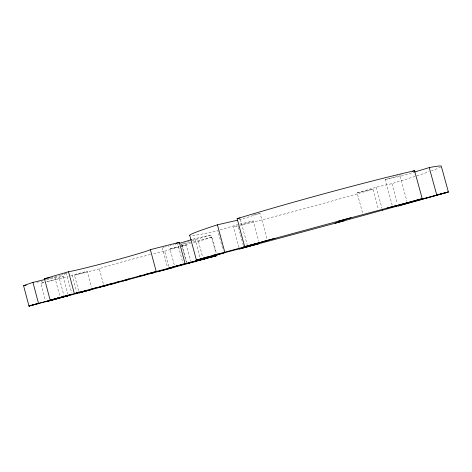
<?xml version="1.0" encoding="UTF-8"?>
<svg xmlns="http://www.w3.org/2000/svg" width="472" height="472" viewBox="0 0 472 472"><rect width="100%" height="100%" fill="white"/><g stroke="black" fill="none" stroke-linecap="round" stroke-linejoin="round"><path stroke-width="0.35" stroke-dasharray="2.36 1.77" d="M50.758 278.055L59.832 275.512M60.563 275.282L63.496 274.374M64.233 274.149L64.971 273.919M65.708 273.689L66.452 273.459L71.667 293.018M239.021 219.881L260.137 213.456L267.034 238.909M47.383 281.778A101.48 2.797 -14.9 0 0 59.478 278.893L68.121 276.256M70.523 275.53L87.208 271.323L91.42 287.106M220.223 229.923L237.676 224.607M392.185 205.131L385.199 179.661L401.495 174.699M78.582 290.669L74.458 275.194L87.208 271.323M178.788 243.546L177.737 243.865L182.906 263.081M192.741 239.316L194.936 238.649A101.48 2.797 -14.9 0 1 211.09 235.115L215.881 252.868M238.974 247.617L233.392 226.985L237.044 225.876M240.732 224.76L253.269 220.955L258.615 240.685M385.199 179.661L400.132 176.41L413.856 172.25M174.245 264.751L169.997 248.962L179.077 246.248M181.378 245.558L190.381 243.322M362.496 212.654L357.097 192.912L376.219 187.183L391.919 183.626A130.461 4.572 -15.4 0 0 429.001 171.725M63.761 274.114L66.452 273.459M193.426 242.584L198.447 241.363A101.48 2.797 -14.9 0 0 211.987 237.044L216.365 253.252M48.061 278.716L49.412 278.386M169.997 248.962L179.23 246.714M181.254 246.219L186.269 244.997L190.741 261.588M163.2 247.357L164.185 247.121M165.165 246.885L166.144 246.649M168.097 246.177L169.07 245.947M170.044 245.711L171.012 245.481M172.947 245.015L173.908 244.785M174.87 244.555L175.826 244.325M239.658 224.141L253.269 220.955M357.097 192.912L372.939 189.29L378.214 208.565M253.086 215.049L260.137 213.456M400.132 176.41L406.958 201.29M391.919 183.626L397.306 203.285M376.219 187.183L381.995 208.288M240.425 219.563L247.151 244.419M238.065 226.041L238.325 227.002M238.454 227.48L239.493 231.315M239.623 231.793L240.006 233.233M240.395 234.667L240.655 235.628M240.785 236.106L241.174 237.546M241.564 238.985L242.343 241.859M242.732 243.298L243.511 246.172M218.17 232.065L217.793 230.66A130.461 4.572 -15.4 0 1 191.201 235.705M218.548 233.469L220.442 240.478M220.819 241.882L221.58 244.691M221.958 246.095L223.097 250.302M198.447 241.363L202.689 257.092M194.936 238.649L199.88 256.992M182.151 245.322L186.782 262.515M181.543 244.148L186.587 262.886M153.589 253.7A34.432 0.844 -15 0 1 164.681 251.187L169.065 267.5M162.215 247.593L167.471 267.164M150.474 254.473A34.432 0.844 -15 0 0 117.186 263.329A34.432 0.844 -15 0 0 99.321 268.839L103.392 284.061M72.133 275.034L76.411 291.071M63.148 276.391L67.885 294.168M59.478 278.893L63.962 295.738M54.776 277.076L59.891 296.28M43.507 282.539A39.365 1.032 -14.8 0 1 40.799 283.288L45.1 299.472M440.765 166.893A130.461 4.572 -15.4 0 1 431.526 170.817M372.939 189.29A130.461 4.572 -15.4 0 1 240.307 225.297M237.499 225.982A130.461 4.572 -15.4 0 1 233.392 226.985M186.269 244.997A101.48 2.797 -14.9 0 1 181.384 246.419M178.811 247.163A101.48 2.797 -14.9 0 1 164.681 251.187M99.321 268.839A101.48 2.797 -14.9 0 1 74.458 275.194M44.014 282.557A101.48 2.797 -14.9 0 1 40.799 283.288M211.987 237.044A38.492 1.068 -15.1 0 1 192.859 241.918M190.635 242.449A38.492 1.068 -15.1 0 1 182.21 243.788M182.941 243.499A38.492 1.068 -15.1 0 1 185.284 242.685M186.894 242.16A38.492 1.068 -15.1 0 1 189.844 241.239M192.139 240.543A38.492 1.068 -15.1 0 1 211.09 235.115M46.504 279.925A39.365 1.032 -14.8 0 1 46.811 281.607M37.028 282.285A39.365 1.032 -14.8 0 1 42.869 280.822"/><path stroke-width="0.71" d="M414.463 172.062L429.225 167.589A130.461 4.572 -15.4 0 1 441.32 166.315L448.4 192.015L335.073 223.25M176.091 243.363L179.372 242.366L185.118 263.73L167.825 268.468L209.515 257.258M412.664 171.295L414.552 170.722L422.245 198.718L392.645 206.83L448.4 192.015M179.844 243.227L191.65 239.646M45.347 279.377L32.946 282.403A101.48 2.797 -14.9 0 0 23.6 285.767L28.981 306.033L72.015 294.327L50.156 300.151L44.474 278.805A101.48 2.797 -14.9 0 1 68.523 271.766A44.067 1.369 -14.9 0 0 113.97 260.573A44.067 1.369 -14.9 0 0 150.356 249.658A101.48 2.797 -14.9 0 1 179.372 242.366M39.034 303.331L28.981 306.033L33.901 304.635M207.308 256.969L196.452 260.166L259.376 243.505L258.998 242.095M218.194 253.936L196.452 260.166L213.385 255.865M34.592 304.44L36.851 303.815M212.347 255.564L267.494 240.608L244.685 246.638L237.121 218.666A130.461 4.572 -15.4 0 1 414.552 170.722M107.781 285.165L99.02 287.566M192.251 262.031L186.77 263.577L216.99 255.564L216.677 254.408M210.795 257.281L212.483 256.815M46.758 301.508L45.719 301.785L68.263 295.59L61.566 297.319M146.261 274.238L176.97 265.901M196.352 260.904L186.782 263.588L191.957 262.255M170.864 268.185L216.99 255.564L214.105 256.343M398.079 206.093L448.028 192.063L436.742 194.912L429.225 167.589M244.685 246.638L275.105 238.325M50.156 300.151L58.103 297.974M56.687 298.363L64.162 296.322M60.493 297.767L68.263 295.59L28.981 306.033M78.877 291.773L79.172 292.882L92.022 289.36L58.121 298.499M116.413 282.339L156.208 271.459L150.356 249.658M56.103 298.965L58.392 298.345M259.376 243.505L239.345 248.998L344.43 220.713M194.163 261.506L216.565 255.405L208.488 257.523M111.121 284.244L115.369 283.088M203.296 259.34L204.293 259.069M264.108 241.322L350.973 217.781M62.593 296.752L96.335 287.731M138.184 276.445L141.051 275.66M201.432 259.517L204.258 258.745M48.433 301.047L53.655 299.632M144.875 275.111L103.97 286.233L103.681 285.147M122.909 281.035L128.313 279.577M162.71 270.338L172.351 267.777M338.064 221.262L397.082 205.408M125.794 279.802L128.956 278.946M119.546 281.489L99.675 286.834M106.471 285.011L113.174 283.212M103.067 285.926L89.963 289.43M200.317 260.037L205.574 258.632M142.007 275.878L153.288 272.851M150.55 273.589L169.359 268.592M100.654 287.123L79.172 292.882M386.704 208.181L422.245 198.718L414.894 200.665M175.236 266.367L185.118 263.73M84.252 290.947L87.007 290.215M158.368 271.494L160.645 270.887M54.628 299.159L59.519 297.861M53.395 299.75L59.33 298.174M218.43 254.544L223.852 253.11M193.709 261.795L195.703 261.264M54.557 299.443L45.719 301.785M213.303 256.261L214.17 256.036M81.727 291.613L74.334 293.555L68.523 271.766M44.474 278.805L50.061 277.447M189.815 235.534A130.461 4.572 -15.4 0 1 217.391 224.82L237.617 220.2M237.121 218.666L240.071 217.993M382.261 209.243L382.521 210.205M243.64 246.655L243.9 247.611M217.391 224.82L224.766 252.119M189.732 235.351L196.417 260.149M76.712 292.221L77.019 293.366M32.946 282.403L38.515 303.354M23.6 285.767A39.365 1.032 -14.8 0 1 26.255 285.07"/></g></svg>
